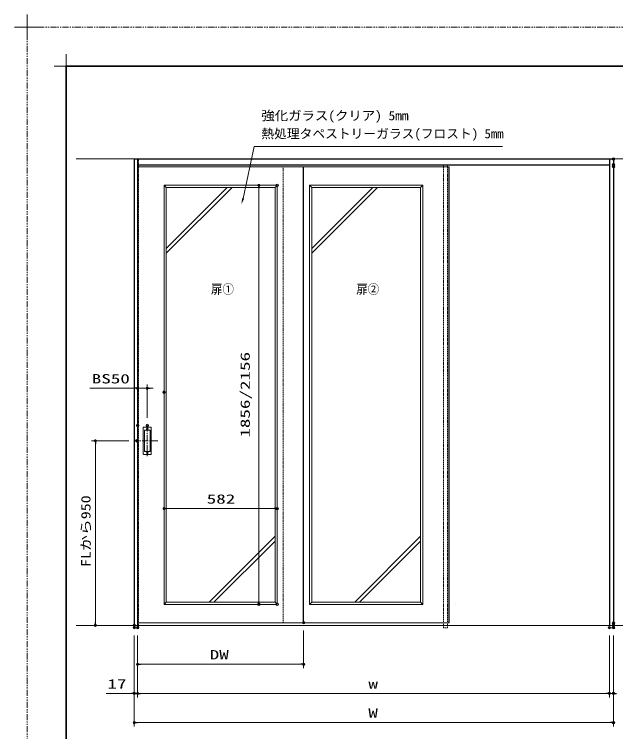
# Model space of a CAD drawing. Units: millimetres, scale not verified. Extents: x -1306 to 1306, y -607 to 607.
# Drawn here: x -1306 to -688, y -131 to 607 of the extents above; entities that cross this region are included whole.
import ezdxf
from ezdxf.enums import TextEntityAlignment as Align

# ---------------------------------------------------------------- set-up
doc = ezdxf.new("R2010")
doc.units = ezdxf.units.MM
doc.header["$LTSCALE"] = 5
doc.header["$PDMODE"] = 32
doc.header["$PDSIZE"] = 2.5
for name, pattern in [('USER1', [2.5, 1.25, -0.25, 0.25, -0.25, 0.25, -0.25]), ('USER2', [0.375, 0.25, -0.125]), ('USER3', [2, 1.25, -0.25, 0.25, -0.25])]:
    doc.linetypes.add(name, pattern=pattern)
for name, color, linetype, lineweight in [('0-1_線(黄)', 2, 'Continuous', 15), ('0-3_陰線', 4, 'USER1', 9), ('0-B_点線(水)', 6, 'USER2', 9), ('0-C_中心線', 3, 'USER3', 9), ('0-D_線(白)', 7, 'Continuous', 30), ('1-0_線(水)', 4, 'Continuous', 9), ('1-1_寸法線', 3, 'Continuous', 13), ('1-4_DEFPOINTS', 7, 'Continuous', 5), ('1-5_0', 3, 'Continuous', 25), ('1-7_図面枠', 7, 'Continuous', 35), ('1-8_一般', 7, 'Continuous', 5)]:
    doc.layers.add(name, color=color, linetype=linetype, lineweight=lineweight)
doc.styles.add('ＭＳ ゴシック', font='')
doc.styles.get('ＭＳ ゴシック').set_extended_font_data('MS Gothic')

# ---------------------------------------------------------------- blocks, each defined once
blk = doc.blocks.new('_DOT')
at = {"layer": '1-5_0'}
blk.add_line((-2.5, 0), (-5, 0), dxfattribs=at)
for points in [[(0, 0), (-2.5, 0), (-2.48, 0.313)], [(0, 0), (-2.48, -0.313), (-2.5, 0)], [(0, 0), (-2.48, 0.313), (-2.421, 0.622)], [(0, 0), (-2.421, -0.622), (-2.48, -0.313)], [(0, 0), (-2.421, 0.622), (-2.324, 0.92)], [(0, 0), (-2.324, -0.92), (-2.421, -0.622)], [(0, 0), (-2.324, 0.92), (-2.191, 1.204)], [(0, 0), (-2.191, -1.204), (-2.324, -0.92)], [(0, 0), (-2.191, 1.204), (-2.023, 1.469)], [(0, 0), (-2.023, -1.469), (-2.191, -1.204)], [(0, 0), (-2.023, 1.469), (-1.822, 1.711)], [(0, 0), (-1.822, -1.711), (-2.023, -1.469)], [(0, 0), (-1.822, 1.711), (-1.594, 1.926)], [(0, 0), (-1.594, -1.926), (-1.822, -1.711)], [(0, 0), (-1.594, 1.926), (-1.34, 2.111)], [(0, 0), (-1.34, -2.111), (-1.594, -1.926)], [(0, 0), (-1.34, 2.111), (-1.064, 2.262)], [(0, 0), (-1.064, -2.262), (-1.34, -2.111)], [(0, 0), (-1.064, 2.262), (-0.773, 2.378)], [(0, 0), (-0.773, -2.378), (-1.064, -2.262)], [(0, 0), (-0.773, 2.378), (-0.468, 2.456)], [(0, 0), (-0.468, -2.456), (-0.773, -2.378)], [(0, 0), (-0.468, 2.456), (-0.157, 2.495)], [(0, 0), (-0.157, -2.495), (-0.468, -2.456)], [(0, 0), (-0.157, 2.495), (0.157, 2.495)], [(0, 0), (0.157, -2.495), (-0.157, -2.495)], [(0, 0), (0.157, 2.495), (0.468, 2.456)], [(0, 0), (0.468, 2.456), (0.773, 2.378)], [(0, 0), (0.773, 2.378), (1.064, 2.262)], [(0, 0), (1.064, 2.262), (1.34, 2.111)], [(0, 0), (1.34, 2.111), (1.594, 1.926)], [(0, 0), (1.594, 1.926), (1.822, 1.711)], [(0, 0), (1.822, 1.711), (2.023, 1.469)], [(0, 0), (2.023, 1.469), (2.191, 1.204)], [(0, 0), (2.191, 1.204), (2.324, 0.92)], [(0, 0), (2.324, 0.92), (2.421, 0.622)], [(0, 0), (2.421, 0.622), (2.48, 0.313)], [(0, 0), (2.48, 0.313), (2.5, 0)], [(0, 0), (0.468, -2.456), (0.157, -2.495)], [(0, 0), (0.773, -2.378), (0.468, -2.456)], [(0, 0), (1.064, -2.262), (0.773, -2.378)], [(0, 0), (1.34, -2.111), (1.064, -2.262)], [(0, 0), (1.594, -1.926), (1.34, -2.111)], [(0, 0), (1.822, -1.711), (1.594, -1.926)], [(0, 0), (2.023, -1.469), (1.822, -1.711)], [(0, 0), (2.191, -1.204), (2.023, -1.469)], [(0, 0), (2.324, -0.92), (2.191, -1.204)], [(0, 0), (2.421, -0.622), (2.324, -0.92)], [(0, 0), (2.48, -0.313), (2.421, -0.622)], [(0, 0), (2.5, 0), (2.48, -0.313)]]:
    blk.add_solid(points, dxfattribs=at)
blk = doc.blocks.new('グループ-13-1')
at = {"layer": '1-8_一般'}
for p, q in [((62041.6, -14029.5), (62041.6, -13365.5)), ((61709.6, -13697.5), (62373.6, -13697.5))]:
    blk.add_line(p, q, dxfattribs=at)

msp = doc.modelspace()

# ---------------------------------------------------------------- linework, layer by layer
at = {"layer": '0-1_線(黄)'}
for p, q in [((-1242.578, 458.448), (-233.827, 458.448)), ((-1242.578, -21.552), (-233.827, -21.552))]:
    msp.add_line(p, q, dxfattribs=at)
at = {"layer": '0-3_陰線'}
for p in [(387.036, 594), (-1292.964, -594)]:
    msp.add_line(p, (-1292.964, 594), dxfattribs=at)
at = {"layer": '0-B_点線(水)', "color": 4}
for p, q in [((-1178.658, -21.552), (-1178.658, 458.448)), ((-1029.658, -18.752), (-1029.658, 450.448)), ((-864.858, -21.552), (-864.858, 452.448)), ((-860.658, -21.552), (-860.658, 452.448)), ((-1179.458, -21.552), (-1179.458, -23.952)), ((-1178.658, -21.552), (-1178.658, -23.952)), ((-860.658, -21.552), (-860.658, -23.952)), ((-694.058, -23.952), (-694.058, -21.552)), ((-689.858, -21.552), (-689.858, -23.952)), ((-694.058, -23.952), (-689.858, -23.952))]:
    msp.add_line(p, q, dxfattribs=at)
for points in [[(-1182.858, -21.552), (-1182.858, -23.952), (-1178.658, -23.952)], [(-864.858, -21.552), (-864.858, -23.952), (-860.658, -23.952)]]:
    msp.add_lwpolyline(points, dxfattribs=at)
at = {"layer": '0-C_中心線'}
for p, q in [((-1169.458, 184.159), (-1169.458, 152.737)), ((-1158.596, 168.448), (-1180.32, 168.448))]:
    msp.add_line(p, q, dxfattribs=at)
at = {"layer": '0-D_線(白)'}
for p, q in [((-1182.858, 458.448), (-1182.858, -21.552)), ((-1182.858, 458.448), (-689.858, 458.448)), ((-1179.458, 458.448), (-1179.458, -21.552)), ((-694.058, 458.448), (-694.058, -21.552)), ((-689.858, 458.448), (-689.858, -21.552)), ((-1179.458, 452.448), (-694.058, 452.448)), ((-1008.658, -18.752), (-1008.658, 450.448)), ((-858.858, -18.752), (-858.858, 450.448))]:
    msp.add_line(p, q, dxfattribs=at)
at = {"layer": '1-0_線(水)'}
for p, q in [((-1008.658, 450.448), (-1179.458, 450.448)), ((-858.858, 450.448), (-1029.658, 450.448)), ((-858.858, 450.448), (-1029.658, 450.448)), ((-1087.262, 429.148), (-1150.058, 366.352)), ((-1082.262, 429.148), (-1150.058, 361.352)), ((-937.462, 429.148), (-1000.258, 366.352)), ((-932.462, 429.148), (-1000.258, 361.352)), ((-1038.058, 70.145), (-1105.856, 2.348)), ((-888.258, 70.145), (-956.056, 2.348)), ((-1038.058, 65.1), (-1100.856, 2.348)), ((-888.258, 65.1), (-951.056, 2.348)), ((-852.658, 0.148), (-852.608, 0.148)), ((-1179.458, -18.752), (-1008.658, -18.752)), ((-1029.658, -18.752), (-858.858, -18.752))]:
    msp.add_line(p, q, dxfattribs=at)
at = {"layer": '1-1_寸法線'}
for p, q in [((-1150.058, 429.148), (-1152.258, 431.348)), ((-1043.858, 431.348), (-1058.675, 431.348)), ((-1054.675, 428.348), (-1054.675, 3.148)), ((-1038.058, 429.148), (-1035.858, 431.348)), ((-1000.258, 429.148), (-1002.458, 431.348)), ((-888.258, 429.148), (-886.058, 431.348)), ((-1182.458, 222.448), (-1228.696, 222.448)), ((-1179.458, 192.159), (-1179.458, 226.448)), ((-1169.458, 222.448), (-1179.458, 222.448)), ((-1169.458, 192.159), (-1169.458, 226.448)), ((-1166.458, 222.448), (-1163.458, 222.448)), ((-1152.258, 210.448), (-1152.258, 94.712)), ((-1173.558, 154.848), (-1173.558, 182.048)), ((-1173.158, 182.448), (-1165.758, 182.448)), ((-1172.358, 157.848), (-1172.358, 179.048)), ((-1172.258, 157.948), (-1172.258, 178.948)), ((-1171.958, 179.448), (-1166.958, 179.448)), ((-1171.858, 179.348), (-1167.058, 179.348)), ((-1166.658, 178.948), (-1166.658, 157.948)), ((-1166.558, 179.048), (-1166.558, 157.848)), ((-1165.358, 182.048), (-1165.358, 154.848)), ((-1188.32, 168.448), (-1226.858, 168.448)), ((-1222.858, 165.448), (-1222.858, -18.552)), ((-1166.958, 157.448), (-1171.958, 157.448)), ((-1167.058, 157.548), (-1171.858, 157.548)), ((-1165.758, 154.448), (-1173.158, 154.448)), ((-1149.258, 98.712), (-1038.858, 98.712)), ((-1035.858, 8.148), (-1035.858, 102.712)), ((-1043.858, 0.148), (-1058.675, 0.148)), ((-1038.058, 2.348), (-1035.858, 0.148)), ((-1002.458, 0.148), (-1002.408, 0.148)), ((-888.258, 2.348), (-886.058, 0.148)), ((-1190.858, -21.552), (-1226.858, -21.552)), ((-1008.658, -26.752), (-1008.658, -65.552)), ((-1182.858, -31.952), (-1182.858, -125.552)), ((-1182.858, -31.952), (-1182.858, -95.552)), ((-1179.458, -31.952), (-1179.458, -65.552)), ((-1179.458, -31.952), (-1179.458, -95.552)), ((-1179.458, -31.952), (-1179.458, -95.552)), ((-694.058, -31.952), (-694.058, -95.552)), ((-694.058, -31.952), (-694.058, -95.552)), ((-689.858, -31.952), (-689.858, -125.552)), ((-689.858, -31.952), (-689.858, -95.552)), ((-1176.458, -61.552), (-1011.658, -61.552)), ((-1185.858, -91.552), (-1211.62, -91.552)), ((-1179.458, -91.552), (-1182.858, -91.552)), ((-1176.458, -91.552), (-697.058, -91.552)), ((-1176.458, -91.552), (-1173.458, -91.552)), ((-697.058, -91.552), (-700.058, -91.552)), ((-694.058, -91.552), (-689.858, -91.552)), ((-1179.858, -121.552), (-692.858, -121.552))]:
    msp.add_line(p, q, dxfattribs=at)
for points in [[(-803.972, 471.126), (-1059.535, 471.126), (-1070.846, 417.734)], [(-1150.058, 2.348), (-1152.258, 0.148), (-1152.208, 0.148)], [(-1000.258, 2.348), (-1002.458, 0.148), (-1002.408, 0.148)]]:
    msp.add_lwpolyline(points, dxfattribs=at)
for points in [[(-1152.258, 431.348), (-1152.258, 0.148), (-1035.858, 0.148), (-1035.858, 431.348)], [(-1150.058, 429.148), (-1038.058, 429.148), (-1038.058, 2.348), (-1150.058, 2.348)], [(-1002.458, 431.348), (-1002.458, 0.148), (-886.058, 0.148), (-886.058, 431.348)], [(-1000.258, 429.148), (-888.258, 429.148), (-888.258, 2.348), (-1000.258, 2.348)]]:
    msp.add_lwpolyline(points, close=True, dxfattribs=at)
for centre in [(-1169.458, 180.848), (-1169.458, 156.048)]:
    msp.add_circle(centre, 0.8, dxfattribs=at)
for centre, start, end in [((-1173.158, 182.048), 90, 180), ((-1171.958, 179.048), 90, 180), ((-1171.858, 178.948), 90, 180), ((-1167.058, 178.948), 0, 90), ((-1166.958, 179.048), 0, 90), ((-1165.758, 182.048), 0, 90), ((-1171.958, 157.848), 180, 270), ((-1171.858, 157.948), 180, 270), ((-1167.058, 157.948), 270, 0), ((-1166.958, 157.848), 270, 0), ((-1173.158, 154.848), 180, 270), ((-1165.758, 154.848), 270, 0)]:
    msp.add_arc(centre, 0.4, start, end, dxfattribs=at)
msp.add_solid([(-1072.697, 412.026), (-1071.837, 418.055), (-1069.855, 417.412)], dxfattribs=at)
at = {"layer": '1-4_DEFPOINTS'}
for p, q in [((-1252.964, 541.55), (-1252.964, 566.45)), ((-1265.414, 554), (-1240.514, 554))]:
    msp.add_line(p, q, dxfattribs=at)
for p in [(-689.858, 458.448), (-689.858, 452.448), (-689.858, 450.448), (-1035.858, 431.348), (-1179.458, 222.448), (-1152.258, 218.448), (-1179.458, 184.159), (-1169.458, 184.159), (-1180.32, 168.448), (-1035.858, 98.712), (-1054.675, 0.148), (-1035.858, 0.148), (-1035.858, 0.148), (-1222.858, -21.552), (-1182.858, -21.552), (-1008.658, -18.752), (-689.858, -18.952), (-689.858, -21.552), (-1182.858, -23.952), (-1179.458, -23.952), (-694.058, -23.952), (-689.858, -23.952), (-689.858, -23.952), (-1008.658, -61.552), (-1182.858, -91.552), (-694.058, -91.552), (-689.858, -91.552), (-689.858, -121.552)]:
    msp.add_point(p, dxfattribs=at)
at = {"layer": '1-7_図面枠'}
msp.add_lwpolyline([(-1252.964, -554), (347.036, -554), (347.036, 554), (-1252.964, 554)], close=True, dxfattribs=at)

# ---------------------------------------------------------------- block references
at = {"layer": '0-3_陰線', "xscale": 0.04, "yscale": 0.04}
msp.add_blockref('グループ-13-1', (-3774.629, 1141.9), dxfattribs=at)
at = {"layer": '1-1_寸法線', "xscale": 0.6, "yscale": 0.6}
for p, rotation in [((-1054.675, 431.348), 90), ((-1169.458, 222.448), 180), ((-1222.858, 168.448), 90), ((-1152.258, 98.712), 180), ((-1054.675, 0.148), 270), ((-1222.858, -21.552), 270), ((-1179.458, -61.552), 180), ((-1179.458, -91.552), 180), ((-1179.458, -91.552), 180), ((-689.858, -91.552), 180), ((-1182.858, -121.552), 180)]:
    msp.add_blockref('_DOT', p, dxfattribs=dict(at, rotation=rotation))
for p in [(-1179.458, 222.448), (-1035.858, 98.712), (-1008.658, -61.552), (-1182.858, -91.552), (-694.058, -91.552), (-694.058, -91.552), (-689.858, -121.552)]:
    msp.add_blockref('_DOT', p, dxfattribs=at)

# ---------------------------------------------------------------- texts
at = {"layer": '1-1_寸法線', "style": 'ＭＳ ゴシック'}
for s, height, width, p in [('強化ガラス(クリア) 5mm', 9.621, 1.05, (-1052.135, 495.376)), ('扉①', 9.604, 0.9, (-1103.954, 316.822)), ('扉②', 9.604, 0.9, (-954.476, 316.822)), ('BS50', 9.604, 1.5, (-1226.6, 224.597)), ('582', 9.604, 1.5, (-1108.343, 100.861)), ('DW', 9.604, 1.5, (-1105.248, -59.403)), ('17', 9.604, 1.5, (-1210.477, -89.403)), ('w', 9.604, 1.5, (-941.996, -89.403)), ('W', 9.604, 1.5, (-942.072, -119.403))]:
    msp.add_text(s, height=height, dxfattribs=dict(at, width=width)).set_placement(p, align=Align.BOTTOM_LEFT)
msp.add_text('熱処理タペストリーガラス(フロスト) 5mm', height=9.621, dxfattribs=at).set_placement((-1052.135, 476.804), align=Align.BOTTOM_LEFT)
for s, height, width, p in [('1856/2156', 9.604, 1.5, (-1061.11, 171.7)), ('FLから950', 9.621, 1.25, (-1225.007, 38.591))]:
    msp.add_text(s, height=height, rotation=90, dxfattribs=dict(at, width=width)).set_placement(p, align=Align.BOTTOM_LEFT)

doc.saveas('drawing.dxf')
